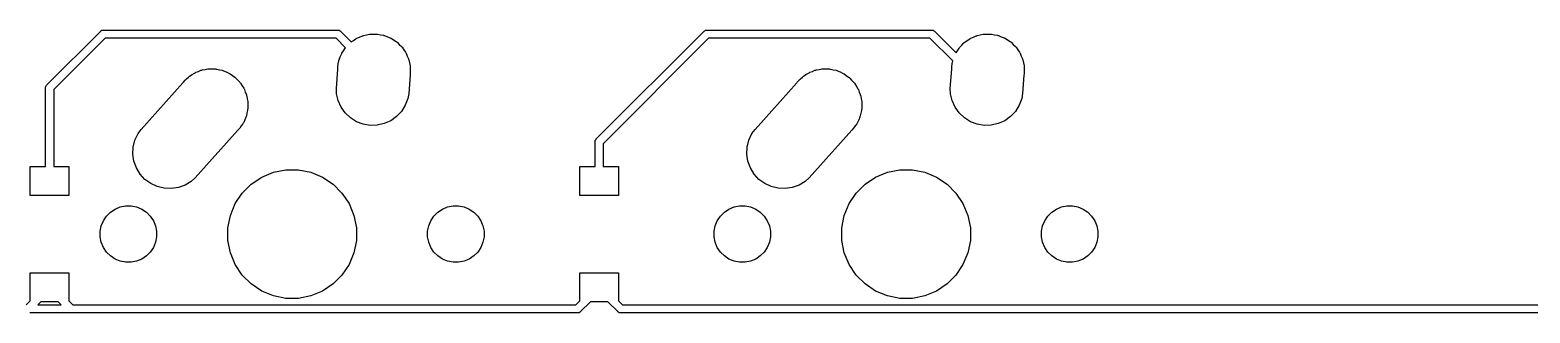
# Model space of a CAD drawing. Extents: x -26.1 to -7.5, y -7.6 to -2.3.
# Drawn here: x -11.153 to -9.32, y -2.629 to -2.283 of the extents above; entities that cross this region are included whole.
import ezdxf

# ---------------------------------------------------------------- set-up
doc = ezdxf.new("R2010")
doc.units = 0
doc.header["$MEASUREMENT"] = 0
doc.layers.add('BLACK', color=7, linetype='CONTINUOUS')

msp = doc.modelspace()

# ---------------------------------------------------------------- linework, layer by layer
at = {"layer": 'BLACK', "linetype": 'CONTINUOUS'}
for p, q in [((-11.1324, -2.35029), (-11.0669, -2.28485)), ((-11.0669, -2.28485), (-11.0668, -2.28466)), ((-11.0668, -2.28466), (-11.066, -2.28403)), ((-11.066, -2.28403), (-11.0651, -2.28357)), ((-11.0651, -2.28357), (-11.0642, -2.28328)), ((-11.0642, -2.28328), (-11.0635, -2.28321)), ((-11.0635, -2.28321), (-11.0632, -2.28318)), ((-11.0632, -2.28318), (-11.063, -2.28321)), ((-11.063, -2.28321), (-10.7773, -2.28321)), ((-10.7773, -2.28321), (-10.777, -2.28318)), ((-10.777, -2.28318), (-10.7768, -2.28321)), ((-10.7768, -2.28321), (-10.7761, -2.28328)), ((-10.7761, -2.28328), (-10.7751, -2.28357)), ((-10.7751, -2.28357), (-10.7742, -2.28403)), ((-10.7742, -2.28403), (-10.7735, -2.28466)), ((-10.7735, -2.28466), (-10.7733, -2.28485)), ((-10.7733, -2.28485), (-10.7604, -2.29774)), ((-10.7503, -2.29183), (-10.7469, -2.29031)), ((-10.7469, -2.29031), (-10.7463, -2.29016)), ((-10.7463, -2.29016), (-10.7457, -2.28991)), ((-10.7457, -2.28991), (-10.742, -2.28919)), ((-10.742, -2.28919), (-10.7384, -2.28836)), ((-10.7384, -2.28836), (-10.7377, -2.28834)), ((-10.7377, -2.28834), (-10.7371, -2.28821)), ((-10.7371, -2.28821), (-10.7334, -2.28821)), ((-10.7334, -2.28821), (-10.7297, -2.2881)), ((-10.7297, -2.2881), (-10.729, -2.28821)), ((-10.729, -2.28821), (-10.7284, -2.28821)), ((-10.7284, -2.28821), (-10.7247, -2.28893)), ((-10.7247, -2.28893), (-10.7211, -2.28955)), ((-10.7211, -2.28955), (-10.7205, -2.28978)), ((-10.7205, -2.28978), (-10.7198, -2.28991)), ((-10.7198, -2.28991), (-10.7164, -2.29133)), ((-10.4611, -2.41629), (-10.3297, -2.28485)), ((-10.3297, -2.28485), (-10.3295, -2.28466)), ((-10.3295, -2.28466), (-10.3287, -2.28403)), ((-10.3287, -2.28403), (-10.3279, -2.28357)), ((-10.3279, -2.28357), (-10.3269, -2.28328)), ((-10.3269, -2.28328), (-10.3262, -2.28321)), ((-10.3262, -2.28321), (-10.3259, -2.28318)), ((-10.3262, -2.28321), (-10.3262, -2.28321)), ((-10.3259, -2.28318), (-10.3257, -2.28321)), ((-10.3257, -2.28321), (-10.0517, -2.28321)), ((-10.0517, -2.28321), (-10.0514, -2.28318)), ((-10.0514, -2.28318), (-10.0512, -2.28321)), ((-10.0512, -2.28321), (-10.0505, -2.28328)), ((-10.0505, -2.28328), (-10.0495, -2.28357)), ((-10.0495, -2.28357), (-10.0486, -2.28403)), ((-10.0486, -2.28403), (-10.0479, -2.28466)), ((-10.0479, -2.28466), (-10.0477, -2.28485)), ((-10.0477, -2.28485), (-10.0216, -2.31096)), ((-10.0003, -2.29183), (-9.9969, -2.29031)), ((-9.9969, -2.29031), (-9.99626, -2.29016)), ((-9.99626, -2.29016), (-9.99566, -2.28991)), ((-9.99566, -2.28991), (-9.99202, -2.28919)), ((-9.99202, -2.28919), (-9.9884, -2.28836)), ((-9.9884, -2.28836), (-9.98774, -2.28834)), ((-9.98774, -2.28834), (-9.9871, -2.28821)), ((-9.9871, -2.28821), (-9.98339, -2.28821)), ((-9.98339, -2.28821), (-9.97968, -2.2881)), ((-9.97968, -2.2881), (-9.97903, -2.28821)), ((-9.97903, -2.28821), (-9.97838, -2.28821)), ((-9.97838, -2.28821), (-9.97474, -2.28893)), ((-9.97474, -2.28893), (-9.97107, -2.28955)), ((-9.97107, -2.28955), (-9.97046, -2.28978)), ((-9.97046, -2.28978), (-9.96982, -2.28991)), ((-9.96982, -2.28991), (-9.96639, -2.29133)), ((-11.0611, -2.29321), (-11.124, -2.35607)), ((-10.7791, -2.29321), (-11.0611, -2.29321)), ((-10.7675, -2.30481), (-10.7791, -2.29321)), ((-10.772, -2.31152), (-10.7699, -2.30843)), ((-10.7699, -2.30843), (-10.768, -2.30529)), ((-10.768, -2.30529), (-10.7675, -2.30481)), ((-10.7675, -2.30481), (-10.7675, -2.30481)), ((-10.7604, -2.29774), (-10.7579, -2.29603)), ((-10.7579, -2.29603), (-10.7549, -2.29388)), ((-10.7549, -2.29388), (-10.7543, -2.29361)), ((-10.7543, -2.29361), (-10.7537, -2.29325)), ((-10.7537, -2.29325), (-10.7503, -2.29183)), ((-10.7164, -2.29133), (-10.7129, -2.29265)), ((-10.7129, -2.29265), (-10.7124, -2.293)), ((-10.7124, -2.293), (-10.7118, -2.29325)), ((-10.7118, -2.29325), (-10.7087, -2.29531)), ((-10.7087, -2.29531), (-10.7055, -2.29728)), ((-10.7055, -2.29728), (-10.7051, -2.29773)), ((-10.7051, -2.29773), (-10.7045, -2.2981)), ((-10.7045, -2.2981), (-10.7019, -2.30072)), ((-10.7019, -2.30072), (-10.6992, -2.30327)), ((-10.6992, -2.30327), (-10.6988, -2.3038)), ((-10.6988, -2.3038), (-10.6983, -2.30427)), ((-10.6983, -2.30427), (-10.6963, -2.30735)), ((-10.6963, -2.30735), (-10.6941, -2.31038)), ((-10.3239, -2.29321), (-10.4527, -2.42207)), ((-10.0535, -2.29321), (-10.3239, -2.29321)), ((-10.0257, -2.321), (-10.0535, -2.29321)), ((-10.0216, -2.31096), (-10.0199, -2.30843)), ((-10.0199, -2.30843), (-10.018, -2.30529)), ((-10.018, -2.30529), (-10.0175, -2.30481)), ((-10.0175, -2.30481), (-10.0171, -2.30427)), ((-10.0171, -2.30427), (-10.0145, -2.30164)), ((-10.0145, -2.30164), (-10.012, -2.29894)), ((-10.012, -2.29894), (-10.0114, -2.29856)), ((-10.0114, -2.29856), (-10.011, -2.2981)), ((-10.011, -2.2981), (-10.0079, -2.29603)), ((-10.0079, -2.29603), (-10.0049, -2.29388)), ((-10.0049, -2.29388), (-10.0043, -2.29361)), ((-10.0043, -2.29361), (-10.0037, -2.29325)), ((-10.0037, -2.29325), (-10.0003, -2.29183)), ((-9.96639, -2.29133), (-9.96292, -2.29265)), ((-9.96292, -2.29265), (-9.96237, -2.293)), ((-9.96237, -2.293), (-9.96176, -2.29325)), ((-9.96176, -2.29325), (-9.95867, -2.29531)), ((-9.95867, -2.29531), (-9.95553, -2.29728)), ((-9.95553, -2.29728), (-9.95505, -2.29773)), ((-9.95505, -2.29773), (-9.95451, -2.2981)), ((-9.95451, -2.2981), (-9.95188, -2.30072)), ((-9.95188, -2.30072), (-9.94918, -2.30327)), ((-9.94918, -2.30327), (-9.9488, -2.3038)), ((-9.9488, -2.3038), (-9.94834, -2.30427)), ((-9.94834, -2.30427), (-9.94627, -2.30735)), ((-9.94627, -2.30735), (-9.94412, -2.31038)), ((-10.777, -2.32814), (-10.7763, -2.32449)), ((-10.7763, -2.32449), (-10.7757, -2.32083)), ((-10.7757, -2.32083), (-10.7755, -2.32022)), ((-10.7755, -2.32022), (-10.7753, -2.31958)), ((-10.7753, -2.31958), (-10.7739, -2.31615)), ((-10.7739, -2.31615), (-10.7726, -2.31268)), ((-10.7726, -2.31268), (-10.7722, -2.31213)), ((-10.7722, -2.31213), (-10.772, -2.31152)), ((-10.6941, -2.31038), (-10.6939, -2.31098)), ((-10.6939, -2.31098), (-10.6935, -2.31152)), ((-10.6935, -2.31152), (-10.6921, -2.31495)), ((-10.6921, -2.31495), (-10.6905, -2.31834)), ((-10.6905, -2.31834), (-10.6904, -2.31898)), ((-10.6904, -2.31898), (-10.6902, -2.31958)), ((-10.6902, -2.31958), (-10.6894, -2.32322)), ((-10.6894, -2.32322), (-10.6886, -2.32684)), ((-10.6886, -2.32684), (-10.6886, -2.3275)), ((-10.027, -2.32814), (-10.0263, -2.32449)), ((-10.0263, -2.32449), (-10.0257, -2.321)), ((-9.94412, -2.31038), (-9.94385, -2.31098)), ((-9.94385, -2.31098), (-9.94349, -2.31152)), ((-9.94349, -2.31152), (-9.94207, -2.31495)), ((-9.94207, -2.31495), (-9.94055, -2.31834)), ((-9.94055, -2.31834), (-9.9404, -2.31898)), ((-9.9404, -2.31898), (-9.94015, -2.31958)), ((-9.94015, -2.31958), (-9.93943, -2.32322)), ((-9.93943, -2.32322), (-9.9386, -2.32684)), ((-9.9386, -2.32684), (-9.93858, -2.3275)), ((-10.9656, -2.34679), (-10.9633, -2.34455)), ((-10.9633, -2.34455), (-10.9627, -2.34382)), ((-10.9627, -2.34382), (-10.9618, -2.34301)), ((-10.9618, -2.34301), (-10.9594, -2.34062)), ((-10.9594, -2.34062), (-10.9586, -2.34007)), ((-10.9586, -2.34007), (-10.9579, -2.33941)), ((-10.9579, -2.33941), (-10.955, -2.33765)), ((-10.955, -2.33765), (-10.9521, -2.33577)), ((-10.9521, -2.33577), (-10.9512, -2.33539)), ((-10.9512, -2.33539), (-10.9504, -2.33488)), ((-10.9504, -2.33488), (-10.9472, -2.33373)), ((-10.9472, -2.33373), (-10.9441, -2.33243)), ((-10.9441, -2.33243), (-10.9431, -2.33224)), ((-10.9431, -2.33224), (-10.9422, -2.3319)), ((-10.9422, -2.3319), (-10.9388, -2.33139)), ((-10.9388, -2.33139), (-10.9355, -2.33073)), ((-10.9355, -2.33073), (-10.9345, -2.33073)), ((-10.9345, -2.33073), (-10.9336, -2.33058)), ((-10.9336, -2.33058), (-10.9302, -2.33073)), ((-10.9302, -2.33073), (-10.9268, -2.33073)), ((-10.9268, -2.33073), (-10.9258, -2.33092)), ((-10.9258, -2.33092), (-10.9249, -2.33096)), ((-10.9249, -2.33096), (-10.9216, -2.33177)), ((-10.9216, -2.33177), (-10.9182, -2.33243)), ((-10.9182, -2.33243), (-10.9173, -2.33281)), ((-10.9173, -2.33281), (-10.9164, -2.33304)), ((-10.9164, -2.33304), (-10.9133, -2.33447)), ((-10.9133, -2.33447), (-10.9102, -2.33577)), ((-10.9102, -2.33577), (-10.9094, -2.33632)), ((-10.9094, -2.33632), (-10.9085, -2.33673)), ((-10.9085, -2.33673), (-10.9057, -2.33874)), ((-10.9057, -2.33874), (-10.9029, -2.34062)), ((-10.9029, -2.34062), (-10.9022, -2.34131)), ((-10.9022, -2.34131), (-10.9014, -2.34189)), ((-10.9014, -2.34189), (-10.8992, -2.34439)), ((-10.8992, -2.34439), (-10.8968, -2.34679)), ((-10.7787, -2.35446), (-10.777, -2.33098)), ((-10.777, -2.33098), (-10.777, -2.32814)), ((-10.6887, -2.33837), (-10.6903, -2.36055)), ((-10.6884, -2.33686), (-10.6887, -2.33837)), ((-10.6886, -2.3275), (-10.6884, -2.32814)), ((-10.6884, -2.32814), (-10.6884, -2.33185)), ((-10.6884, -2.33185), (-10.6884, -2.33338)), ((-10.6884, -2.33338), (-10.6884, -2.33403)), ((-10.6884, -2.33403), (-10.6884, -2.33686)), ((-10.2156, -2.34679), (-10.2133, -2.34455)), ((-10.2133, -2.34455), (-10.2127, -2.34382)), ((-10.2127, -2.34382), (-10.2118, -2.34301)), ((-10.2118, -2.34301), (-10.2094, -2.34062)), ((-10.2094, -2.34062), (-10.2086, -2.34007)), ((-10.2086, -2.34007), (-10.2079, -2.33941)), ((-10.2079, -2.33941), (-10.205, -2.33765)), ((-10.205, -2.33765), (-10.2021, -2.33577)), ((-10.2021, -2.33577), (-10.2012, -2.33539)), ((-10.2012, -2.33539), (-10.2004, -2.33488)), ((-10.2004, -2.33488), (-10.1972, -2.33373)), ((-10.1972, -2.33373), (-10.1941, -2.33243)), ((-10.1941, -2.33243), (-10.1931, -2.33224)), ((-10.1931, -2.33224), (-10.1922, -2.3319)), ((-10.1922, -2.3319), (-10.1888, -2.33139)), ((-10.1888, -2.33139), (-10.1855, -2.33073)), ((-10.1855, -2.33073), (-10.1845, -2.33073)), ((-10.1845, -2.33073), (-10.1836, -2.33058)), ((-10.1836, -2.33058), (-10.1802, -2.33073)), ((-10.1802, -2.33073), (-10.1768, -2.33073)), ((-10.1768, -2.33073), (-10.1758, -2.33092)), ((-10.1758, -2.33092), (-10.1749, -2.33096)), ((-10.1749, -2.33096), (-10.1716, -2.33177)), ((-10.1716, -2.33177), (-10.1682, -2.33243)), ((-10.1682, -2.33243), (-10.1673, -2.33281)), ((-10.1673, -2.33281), (-10.1664, -2.33304)), ((-10.1664, -2.33304), (-10.1633, -2.33447)), ((-10.1633, -2.33447), (-10.1602, -2.33577)), ((-10.1602, -2.33577), (-10.1594, -2.33632)), ((-10.1594, -2.33632), (-10.1585, -2.33673)), ((-10.1585, -2.33673), (-10.1557, -2.33874)), ((-10.1557, -2.33874), (-10.1529, -2.34062)), ((-10.1529, -2.34062), (-10.1522, -2.34131)), ((-10.1522, -2.34131), (-10.1514, -2.34189)), ((-10.1514, -2.34189), (-10.1492, -2.34439)), ((-10.1492, -2.34439), (-10.1468, -2.34679)), ((-10.0287, -2.35446), (-10.027, -2.33098)), ((-10.027, -2.33098), (-10.027, -2.32814)), ((-9.93875, -2.33837), (-9.94028, -2.36055)), ((-9.93845, -2.33686), (-9.93875, -2.33837)), ((-9.93858, -2.3275), (-9.93845, -2.32814)), ((-9.93845, -2.32814), (-9.93845, -2.33185)), ((-9.93845, -2.33185), (-9.9384, -2.33338)), ((-9.9384, -2.33338), (-9.93845, -2.33403)), ((-9.93845, -2.33403), (-9.93845, -2.33686)), ((-11.134, -2.354), (-11.1339, -2.35302)), ((-11.134, -2.35425), (-11.134, -2.354)), ((-11.134, -2.44982), (-11.134, -2.35425)), ((-11.1339, -2.35302), (-11.1336, -2.35208)), ((-11.1336, -2.35208), (-11.1332, -2.35121)), ((-11.1332, -2.35121), (-11.1327, -2.35064)), ((-11.1327, -2.35064), (-11.1326, -2.35045)), ((-11.1326, -2.35045), (-11.1324, -2.35029)), ((-11.124, -2.35607), (-11.124, -2.44982)), ((-11.0172, -2.40454), (-10.9662, -2.34779)), ((-10.9662, -2.34779), (-10.9656, -2.34679)), ((-10.8968, -2.34679), (-10.8962, -2.3476)), ((-10.8962, -2.3476), (-10.8956, -2.34833)), ((-10.8956, -2.34833), (-10.8938, -2.35123)), ((-10.8938, -2.35123), (-10.8919, -2.35404)), ((-10.8919, -2.35404), (-10.8915, -2.35495)), ((-10.8915, -2.35495), (-10.891, -2.35579)), ((-10.891, -2.35579), (-10.8899, -2.35897)), ((-10.8899, -2.35897), (-10.8886, -2.3621)), ((-10.8886, -2.3621), (-10.8884, -2.36306)), ((-10.8884, -2.36306), (-10.888, -2.36399)), ((-10.7785, -2.36099), (-10.7787, -2.35446)), ((-10.7765, -2.3695), (-10.7785, -2.36099)), ((-10.6903, -2.36055), (-10.6914, -2.367)), ((-10.2672, -2.40454), (-10.2162, -2.34779)), ((-10.2162, -2.34779), (-10.2156, -2.34679)), ((-10.1468, -2.34679), (-10.1462, -2.3476)), ((-10.1462, -2.3476), (-10.1456, -2.34833)), ((-10.1456, -2.34833), (-10.1438, -2.35123)), ((-10.1438, -2.35123), (-10.1419, -2.35404)), ((-10.1419, -2.35404), (-10.1415, -2.35495)), ((-10.1415, -2.35495), (-10.141, -2.35579)), ((-10.141, -2.35579), (-10.1399, -2.35897)), ((-10.1399, -2.35897), (-10.1386, -2.3621)), ((-10.1386, -2.3621), (-10.1384, -2.36306)), ((-10.1384, -2.36306), (-10.138, -2.36399)), ((-10.0285, -2.36099), (-10.0287, -2.35446)), ((-10.0265, -2.3695), (-10.0285, -2.36099)), ((-9.94028, -2.36055), (-9.94137, -2.367)), ((-10.888, -2.36399), (-10.8875, -2.36734)), ((-10.8871, -2.38133), (-10.8879, -2.38462)), ((-10.8875, -2.36734), (-10.8869, -2.37066)), ((-10.8869, -2.37938), (-10.8871, -2.38035)), ((-10.8871, -2.38035), (-10.8871, -2.38133)), ((-10.8869, -2.37066), (-10.8869, -2.37164)), ((-10.8869, -2.37164), (-10.8867, -2.37261)), ((-10.8867, -2.37261), (-10.8869, -2.376)), ((-10.8869, -2.376), (-10.8869, -2.37938)), ((-10.7729, -2.37746), (-10.7765, -2.3695)), ((-10.7679, -2.38457), (-10.7729, -2.37746)), ((-10.6945, -2.37515), (-10.6991, -2.38255)), ((-10.6914, -2.367), (-10.6945, -2.37515)), ((-10.138, -2.36399), (-10.1375, -2.36734)), ((-10.1371, -2.38133), (-10.1379, -2.38462)), ((-10.1375, -2.36734), (-10.1369, -2.37066)), ((-10.1369, -2.37938), (-10.1371, -2.38035)), ((-10.1371, -2.38035), (-10.1371, -2.38133)), ((-10.1369, -2.37066), (-10.1369, -2.37164)), ((-10.1369, -2.37164), (-10.1367, -2.37261)), ((-10.1367, -2.37261), (-10.1369, -2.376)), ((-10.1369, -2.376), (-10.1369, -2.37938)), ((-10.0229, -2.37746), (-10.0265, -2.3695)), ((-10.0179, -2.38457), (-10.0229, -2.37746)), ((-9.94447, -2.37515), (-9.9491, -2.38255)), ((-9.94137, -2.367), (-9.94447, -2.37515)), ((-10.8949, -2.40044), (-10.8968, -2.40325)), ((-10.8929, -2.39771), (-10.8949, -2.40044)), ((-10.8925, -2.39682), (-10.8929, -2.39771)), ((-10.8919, -2.396), (-10.8925, -2.39682)), ((-10.8906, -2.39287), (-10.8919, -2.396)), ((-10.8892, -2.3898), (-10.8906, -2.39287)), ((-10.889, -2.38885), (-10.8892, -2.3898)), ((-10.8886, -2.38794), (-10.889, -2.38885)), ((-10.8879, -2.38462), (-10.8886, -2.38794)), ((-10.7615, -2.39055), (-10.7679, -2.38457)), ((-10.7541, -2.39518), (-10.7615, -2.39055)), ((-10.746, -2.39828), (-10.7541, -2.39518)), ((-10.7374, -2.39973), (-10.746, -2.39828)), ((-10.7287, -2.39948), (-10.7374, -2.39973)), ((-10.7202, -2.39753), (-10.7287, -2.39948)), ((-10.7122, -2.39395), (-10.7202, -2.39753)), ((-10.7051, -2.3889), (-10.7122, -2.39395)), ((-10.6991, -2.38255), (-10.7051, -2.3889)), ((-10.1449, -2.40044), (-10.1468, -2.40325)), ((-10.1429, -2.39771), (-10.1449, -2.40044)), ((-10.1425, -2.39682), (-10.1429, -2.39771)), ((-10.1419, -2.396), (-10.1425, -2.39682)), ((-10.1406, -2.39287), (-10.1419, -2.396)), ((-10.1392, -2.3898), (-10.1406, -2.39287)), ((-10.139, -2.38885), (-10.1392, -2.3898)), ((-10.1386, -2.38794), (-10.139, -2.38885)), ((-10.1379, -2.38462), (-10.1386, -2.38794)), ((-10.0115, -2.39055), (-10.0179, -2.38457)), ((-10.0041, -2.39518), (-10.0115, -2.39055)), ((-9.99598, -2.39828), (-10.0041, -2.39518)), ((-9.98738, -2.39973), (-9.99598, -2.39828)), ((-9.97866, -2.39948), (-9.98738, -2.39973)), ((-9.97015, -2.39753), (-9.97866, -2.39948)), ((-9.96219, -2.39395), (-9.97015, -2.39753)), ((-9.95508, -2.3889), (-9.96219, -2.39395)), ((-9.9491, -2.38255), (-9.95508, -2.3889)), ((-11.0268, -2.42619), (-11.0247, -2.41772)), ((-11.0247, -2.41772), (-11.021, -2.40981)), ((-11.021, -2.40981), (-11.0172, -2.40454)), ((-10.899, -2.40549), (-10.9512, -2.4637)), ((-10.8968, -2.40325), (-10.899, -2.40549)), ((-10.4627, -2.41902), (-10.4624, -2.41808)), ((-10.4624, -2.41808), (-10.4619, -2.41721)), ((-10.4619, -2.41721), (-10.4614, -2.41664)), ((-10.4614, -2.41664), (-10.4613, -2.41645)), ((-10.4613, -2.41645), (-10.4611, -2.41629)), ((-10.2768, -2.42619), (-10.2747, -2.41772)), ((-10.2747, -2.41772), (-10.271, -2.40981)), ((-10.271, -2.40981), (-10.2672, -2.40454)), ((-10.149, -2.40549), (-10.2012, -2.4637)), ((-10.1468, -2.40325), (-10.149, -2.40549)), ((-11.0272, -2.43491), (-11.0268, -2.42619)), ((-11.0259, -2.44353), (-11.0272, -2.43491)), ((-10.4628, -2.42), (-10.4627, -2.41902)), ((-10.4627, -2.42025), (-10.4628, -2.42)), ((-10.4627, -2.44982), (-10.4627, -2.42025)), ((-10.4527, -2.42207), (-10.4527, -2.44982)), ((-10.2772, -2.43491), (-10.2768, -2.42619)), ((-10.2759, -2.44353), (-10.2772, -2.43491)), ((-11.1526, -2.48526), (-11.1526, -2.44982)), ((-11.1526, -2.44982), (-11.134, -2.44982)), ((-11.124, -2.44982), (-11.1054, -2.44982)), ((-11.1054, -2.44982), (-11.1054, -2.48526)), ((-11.0229, -2.45173), (-11.0259, -2.44353)), ((-11.0184, -2.45919), (-11.0229, -2.45173)), ((-10.8556, -2.45702), (-10.8405, -2.454)), ((-10.8405, -2.454), (-10.825, -2.454)), ((-10.825, -2.454), (-10.8098, -2.45702)), ((-10.4814, -2.48526), (-10.4814, -2.44982)), ((-10.4814, -2.44982), (-10.4627, -2.44982)), ((-10.4527, -2.44982), (-10.4341, -2.44982)), ((-10.4341, -2.44982), (-10.4341, -2.48526)), ((-10.2729, -2.45173), (-10.2759, -2.44353)), ((-10.2684, -2.45919), (-10.2729, -2.45173)), ((-10.1056, -2.45702), (-10.0905, -2.454)), ((-10.0905, -2.454), (-10.075, -2.454)), ((-10.075, -2.454), (-10.0598, -2.45702)), ((-11.0125, -2.46563), (-11.0184, -2.45919)), ((-11.0054, -2.47079), (-11.0125, -2.46563)), ((-10.9975, -2.47448), (-11.0054, -2.47079)), ((-10.9635, -2.47264), (-10.9717, -2.47562)), ((-10.956, -2.46811), (-10.9635, -2.47264)), ((-10.9512, -2.4637), (-10.956, -2.46811)), ((-10.8937, -2.48246), (-10.8828, -2.47153)), ((-10.8828, -2.47153), (-10.8699, -2.46293)), ((-10.8699, -2.46293), (-10.8556, -2.45702)), ((-10.8098, -2.45702), (-10.7956, -2.46293)), ((-10.7956, -2.46293), (-10.7827, -2.47153)), ((-10.7827, -2.47153), (-10.7718, -2.48246)), ((-10.2625, -2.46563), (-10.2684, -2.45919)), ((-10.2554, -2.47079), (-10.2625, -2.46563)), ((-10.2475, -2.47448), (-10.2554, -2.47079)), ((-10.2135, -2.47264), (-10.2217, -2.47562)), ((-10.206, -2.46811), (-10.2135, -2.47264)), ((-10.2012, -2.4637), (-10.206, -2.46811)), ((-10.1437, -2.48246), (-10.1328, -2.47153)), ((-10.1328, -2.47153), (-10.1199, -2.46293)), ((-10.1199, -2.46293), (-10.1056, -2.45702)), ((-10.0598, -2.45702), (-10.0456, -2.46293)), ((-10.0456, -2.46293), (-10.0327, -2.47153)), ((-10.0327, -2.47153), (-10.0218, -2.48246)), ((-11.1054, -2.48526), (-11.1526, -2.48526)), ((-10.989, -2.47656), (-10.9975, -2.47448)), ((-10.9803, -2.47694), (-10.989, -2.47656)), ((-10.9717, -2.47562), (-10.9803, -2.47694)), ((-10.9023, -2.49532), (-10.8937, -2.48246)), ((-10.7718, -2.48246), (-10.7632, -2.49532)), ((-10.4341, -2.48526), (-10.4814, -2.48526)), ((-10.239, -2.47656), (-10.2475, -2.47448)), ((-10.2303, -2.47694), (-10.239, -2.47656)), ((-10.2217, -2.47562), (-10.2303, -2.47694)), ((-10.1523, -2.49532), (-10.1437, -2.48246)), ((-10.0218, -2.48246), (-10.0132, -2.49532)), ((-11.0595, -2.51054), (-11.0547, -2.50574)), ((-11.0547, -2.50574), (-11.0491, -2.50197)), ((-11.0491, -2.50197), (-11.0428, -2.49938)), ((-11.0428, -2.49938), (-11.0361, -2.49805)), ((-11.0361, -2.49805), (-11.0293, -2.49805)), ((-11.0293, -2.49805), (-11.0227, -2.49938)), ((-11.0227, -2.49938), (-11.0164, -2.50197)), ((-11.0164, -2.50197), (-11.0108, -2.50574)), ((-11.0108, -2.50574), (-11.006, -2.51054)), ((-10.9112, -2.52477), (-10.9082, -2.5096)), ((-10.9082, -2.5096), (-10.9023, -2.49532)), ((-10.7632, -2.49532), (-10.7573, -2.5096)), ((-10.7573, -2.5096), (-10.7542, -2.52477)), ((-10.6595, -2.51054), (-10.6547, -2.50574)), ((-10.6547, -2.50574), (-10.6491, -2.50197)), ((-10.6491, -2.50197), (-10.6428, -2.49938)), ((-10.6428, -2.49938), (-10.6361, -2.49805)), ((-10.6361, -2.49805), (-10.6293, -2.49805)), ((-10.6293, -2.49805), (-10.6227, -2.49938)), ((-10.6227, -2.49938), (-10.6164, -2.50197)), ((-10.6164, -2.50197), (-10.6108, -2.50574)), ((-10.6108, -2.50574), (-10.606, -2.51054)), ((-10.3095, -2.51054), (-10.3047, -2.50574)), ((-10.3047, -2.50574), (-10.2991, -2.50197)), ((-10.2991, -2.50197), (-10.2928, -2.49938)), ((-10.2928, -2.49938), (-10.2861, -2.49805)), ((-10.2861, -2.49805), (-10.2793, -2.49805)), ((-10.2793, -2.49805), (-10.2727, -2.49938)), ((-10.2727, -2.49938), (-10.2664, -2.50197)), ((-10.2664, -2.50197), (-10.2608, -2.50574)), ((-10.2608, -2.50574), (-10.256, -2.51054)), ((-10.1612, -2.52477), (-10.1582, -2.5096)), ((-10.1582, -2.5096), (-10.1523, -2.49532)), ((-10.0132, -2.49532), (-10.0073, -2.5096)), ((-10.0073, -2.5096), (-10.0042, -2.52477)), ((-9.9095, -2.51054), (-9.9047, -2.50574)), ((-9.9047, -2.50574), (-9.89906, -2.50197)), ((-9.89906, -2.50197), (-9.89279, -2.49938)), ((-9.89279, -2.49938), (-9.88613, -2.49805)), ((-9.88613, -2.49805), (-9.87935, -2.49805)), ((-9.87935, -2.49805), (-9.87269, -2.49938)), ((-9.87269, -2.49938), (-9.86642, -2.50197)), ((-9.86642, -2.50197), (-9.86078, -2.50574)), ((-9.86078, -2.50574), (-9.85598, -2.51054)), ((-11.0672, -2.52911), (-11.0659, -2.52245)), ((-11.0659, -2.52245), (-11.0633, -2.51618)), ((-11.0633, -2.51618), (-11.0595, -2.51054)), ((-11.006, -2.51054), (-11.0022, -2.51618)), ((-11.0022, -2.51618), (-10.9996, -2.52245)), ((-10.9996, -2.52245), (-10.9983, -2.52911)), ((-10.9112, -2.54023), (-10.9112, -2.52477)), ((-10.7542, -2.52477), (-10.7542, -2.54023)), ((-10.6672, -2.52911), (-10.6659, -2.52245)), ((-10.6659, -2.52245), (-10.6633, -2.51618)), ((-10.6633, -2.51618), (-10.6595, -2.51054)), ((-10.606, -2.51054), (-10.6022, -2.51618)), ((-10.6022, -2.51618), (-10.5996, -2.52245)), ((-10.5996, -2.52245), (-10.5983, -2.52911)), ((-10.3172, -2.52911), (-10.3159, -2.52245)), ((-10.3159, -2.52245), (-10.3133, -2.51618)), ((-10.3133, -2.51618), (-10.3095, -2.51054)), ((-10.256, -2.51054), (-10.2522, -2.51618)), ((-10.2522, -2.51618), (-10.2496, -2.52245)), ((-10.2496, -2.52245), (-10.2483, -2.52911)), ((-10.1612, -2.54023), (-10.1612, -2.52477)), ((-10.0042, -2.52477), (-10.0042, -2.54023)), ((-9.91719, -2.52911), (-9.91587, -2.52245)), ((-9.91587, -2.52245), (-9.91327, -2.51618)), ((-9.91327, -2.51618), (-9.9095, -2.51054)), ((-9.85598, -2.51054), (-9.85221, -2.51618)), ((-9.85221, -2.51618), (-9.84962, -2.52245)), ((-9.84962, -2.52245), (-9.84829, -2.52911)), ((-11.0672, -2.53589), (-11.0672, -2.52911)), ((-11.0659, -2.54255), (-11.0672, -2.53589)), ((-11.0633, -2.54882), (-11.0659, -2.54255)), ((-10.9996, -2.54255), (-11.0022, -2.54882)), ((-10.9983, -2.53589), (-10.9996, -2.54255)), ((-10.9983, -2.52911), (-10.9983, -2.53589)), ((-10.9082, -2.5554), (-10.9112, -2.54023)), ((-10.7542, -2.54023), (-10.7573, -2.5554)), ((-10.6672, -2.53589), (-10.6672, -2.52911)), ((-10.6659, -2.54255), (-10.6672, -2.53589)), ((-10.6633, -2.54882), (-10.6659, -2.54255)), ((-10.5996, -2.54255), (-10.6022, -2.54882)), ((-10.5983, -2.53589), (-10.5996, -2.54255)), ((-10.5983, -2.52911), (-10.5983, -2.53589)), ((-10.3172, -2.53589), (-10.3172, -2.52911)), ((-10.3159, -2.54255), (-10.3172, -2.53589)), ((-10.3133, -2.54882), (-10.3159, -2.54255)), ((-10.2496, -2.54255), (-10.2522, -2.54882)), ((-10.2483, -2.53589), (-10.2496, -2.54255)), ((-10.2483, -2.52911), (-10.2483, -2.53589)), ((-10.1582, -2.5554), (-10.1612, -2.54023)), ((-10.0042, -2.54023), (-10.0073, -2.5554)), ((-9.91719, -2.53589), (-9.91719, -2.52911)), ((-9.91587, -2.54255), (-9.91719, -2.53589)), ((-9.91327, -2.54882), (-9.91587, -2.54255)), ((-9.84962, -2.54255), (-9.85221, -2.54882)), ((-9.84829, -2.53589), (-9.84962, -2.54255)), ((-9.84829, -2.52911), (-9.84829, -2.53589)), ((-11.0595, -2.55446), (-11.0633, -2.54882)), ((-11.0547, -2.55926), (-11.0595, -2.55446)), ((-11.0491, -2.56303), (-11.0547, -2.55926)), ((-11.0428, -2.56562), (-11.0491, -2.56303)), ((-11.0164, -2.56303), (-11.0227, -2.56562)), ((-11.0108, -2.55926), (-11.0164, -2.56303)), ((-11.006, -2.55446), (-11.0108, -2.55926)), ((-11.0022, -2.54882), (-11.006, -2.55446)), ((-10.9023, -2.56968), (-10.9082, -2.5554)), ((-10.7573, -2.5554), (-10.7632, -2.56968)), ((-10.6595, -2.55446), (-10.6633, -2.54882)), ((-10.6547, -2.55926), (-10.6595, -2.55446)), ((-10.6491, -2.56303), (-10.6547, -2.55926)), ((-10.6428, -2.56562), (-10.6491, -2.56303)), ((-10.6164, -2.56303), (-10.6227, -2.56562)), ((-10.6108, -2.55926), (-10.6164, -2.56303)), ((-10.606, -2.55446), (-10.6108, -2.55926)), ((-10.6022, -2.54882), (-10.606, -2.55446)), ((-10.3095, -2.55446), (-10.3133, -2.54882)), ((-10.3047, -2.55926), (-10.3095, -2.55446)), ((-10.2991, -2.56303), (-10.3047, -2.55926)), ((-10.2928, -2.56562), (-10.2991, -2.56303)), ((-10.2664, -2.56303), (-10.2727, -2.56562)), ((-10.2608, -2.55926), (-10.2664, -2.56303)), ((-10.256, -2.55446), (-10.2608, -2.55926)), ((-10.2522, -2.54882), (-10.256, -2.55446)), ((-10.1523, -2.56968), (-10.1582, -2.5554)), ((-10.0073, -2.5554), (-10.0132, -2.56968)), ((-9.9095, -2.55446), (-9.91327, -2.54882)), ((-9.9047, -2.55926), (-9.9095, -2.55446)), ((-9.89906, -2.56303), (-9.9047, -2.55926)), ((-9.89279, -2.56562), (-9.89906, -2.56303)), ((-9.86642, -2.56303), (-9.87269, -2.56562)), ((-9.86078, -2.55926), (-9.86642, -2.56303)), ((-9.85598, -2.55446), (-9.86078, -2.55926)), ((-9.85221, -2.54882), (-9.85598, -2.55446)), ((-11.1526, -2.61401), (-11.1526, -2.57974)), ((-11.1526, -2.57974), (-11.1054, -2.57974)), ((-11.1054, -2.57974), (-11.1054, -2.61401)), ((-11.0361, -2.56695), (-11.0428, -2.56562)), ((-11.0293, -2.56695), (-11.0361, -2.56695)), ((-11.0227, -2.56562), (-11.0293, -2.56695)), ((-10.8937, -2.58254), (-10.9023, -2.56968)), ((-10.8828, -2.59347), (-10.8937, -2.58254)), ((-10.7718, -2.58254), (-10.7827, -2.59347)), ((-10.7632, -2.56968), (-10.7718, -2.58254)), ((-10.6361, -2.56695), (-10.6428, -2.56562)), ((-10.6293, -2.56695), (-10.6361, -2.56695)), ((-10.6227, -2.56562), (-10.6293, -2.56695)), ((-10.4814, -2.61401), (-10.4814, -2.57974)), ((-10.4814, -2.57974), (-10.4341, -2.57974)), ((-10.4341, -2.57974), (-10.4341, -2.61401)), ((-10.2861, -2.56695), (-10.2928, -2.56562)), ((-10.2793, -2.56695), (-10.2861, -2.56695)), ((-10.2727, -2.56562), (-10.2793, -2.56695)), ((-10.1437, -2.58254), (-10.1523, -2.56968)), ((-10.1328, -2.59347), (-10.1437, -2.58254)), ((-10.0218, -2.58254), (-10.0327, -2.59347)), ((-10.0132, -2.56968), (-10.0218, -2.58254)), ((-9.88613, -2.56695), (-9.89279, -2.56562)), ((-9.87935, -2.56695), (-9.88613, -2.56695)), ((-9.87269, -2.56562), (-9.87935, -2.56695)), ((-10.8699, -2.60207), (-10.8828, -2.59347)), ((-10.8556, -2.60798), (-10.8699, -2.60207)), ((-10.7956, -2.60207), (-10.8098, -2.60798)), ((-10.7827, -2.59347), (-10.7956, -2.60207)), ((-10.1199, -2.60207), (-10.1328, -2.59347)), ((-10.1056, -2.60798), (-10.1199, -2.60207)), ((-10.0456, -2.60207), (-10.0598, -2.60798)), ((-10.0327, -2.59347), (-10.0456, -2.60207)), ((-11.1575, -2.61887), (-11.1526, -2.61401)), ((-11.1396, -2.61518), (-11.1433, -2.61887)), ((-11.1433, -2.61887), (-11.1147, -2.61887)), ((-11.1184, -2.61518), (-11.1396, -2.61518)), ((-11.1147, -2.61887), (-11.1184, -2.61518)), ((-11.1054, -2.61401), (-11.1005, -2.61887)), ((-11.1005, -2.61887), (-10.4862, -2.61887)), ((-10.8405, -2.611), (-10.8556, -2.60798)), ((-10.825, -2.611), (-10.8405, -2.611)), ((-10.8098, -2.60798), (-10.825, -2.611)), ((-10.4862, -2.61887), (-10.4814, -2.61401)), ((-10.4684, -2.61518), (-10.4804, -2.62724)), ((-10.4471, -2.61518), (-10.4684, -2.61518)), ((-10.435, -2.62724), (-10.4471, -2.61518)), ((-10.4341, -2.61401), (-10.4293, -2.61887)), ((-10.4293, -2.61887), (-8.87722, -2.61887)), ((-10.0905, -2.611), (-10.1056, -2.60798)), ((-10.075, -2.611), (-10.0905, -2.611)), ((-10.0598, -2.60798), (-10.075, -2.611)), ((-11.1028, -2.62887), (-11.1533, -2.62887)), ((-11.1026, -2.6289), (-11.1028, -2.62887)), ((-11.1023, -2.62887), (-11.1026, -2.6289)), ((-10.4844, -2.62887), (-11.1023, -2.62887)), ((-10.4842, -2.6289), (-10.4844, -2.62887)), ((-10.4839, -2.62887), (-10.4842, -2.6289)), ((-10.4832, -2.6288), (-10.4839, -2.62887)), ((-10.4822, -2.62852), (-10.4832, -2.6288)), ((-10.4814, -2.62805), (-10.4822, -2.62852)), ((-10.4806, -2.62743), (-10.4814, -2.62805)), ((-10.4804, -2.62724), (-10.4806, -2.62743)), ((-10.4349, -2.62743), (-10.435, -2.62724)), ((-10.4341, -2.62805), (-10.4349, -2.62743)), ((-10.4332, -2.62852), (-10.4341, -2.62805)), ((-10.4323, -2.6288), (-10.4332, -2.62852)), ((-10.4316, -2.62887), (-10.4323, -2.6288)), ((-10.4313, -2.6289), (-10.4316, -2.62887)), ((-10.4316, -2.62887), (-10.4316, -2.62887)), ((-10.4311, -2.62887), (-10.4313, -2.6289)), ((-8.8754, -2.62887), (-10.4311, -2.62887))]:
    msp.add_line(p, q, dxfattribs=at)

doc.saveas('drawing.dxf')
